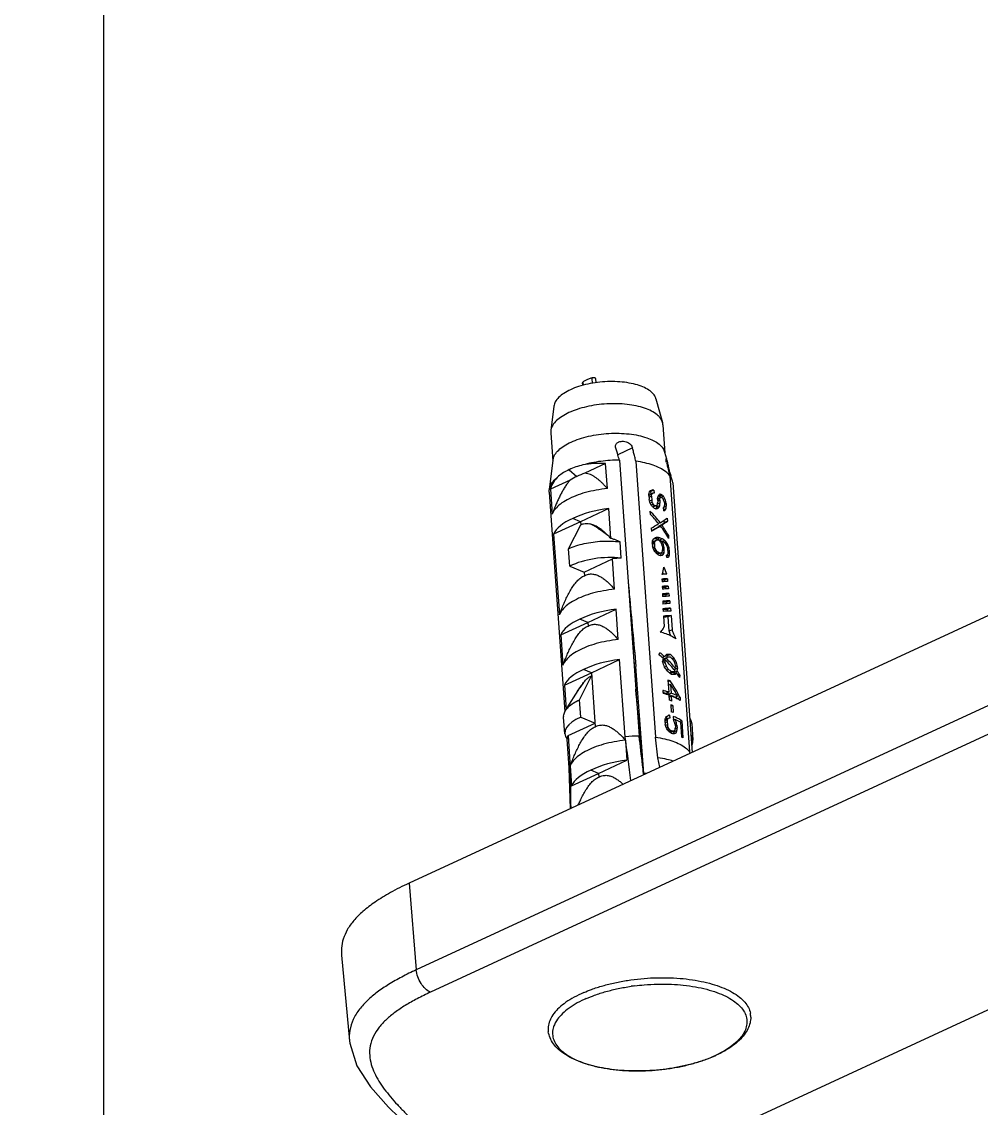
# Model space of a CAD drawing. Header units: millimetres. Extents: x -308 to 1490, y -1725 to -1095.
# Drawn here: x 112.5 to 162.5, y -1510.5 to -1453.7 of the extents above; entities that cross this region are included whole.
import ezdxf

# ---------------------------------------------------------------- set-up
doc = ezdxf.new("R2010")
doc.units = ezdxf.units.MM

# ---------------------------------------------------------------- blocks, each defined once
blk = doc.blocks.new('*u2')
for p, q in [((74.657, -9.267), (5.536, -41.216)), ((82.998, -23.863), (82.59, -19.383)), ((34.161, -42.357), (78.363, -21.926)), ((34.897, -43.524), (79.099, -23.093)), ((79.48, -27.61), (79.099, -23.093)), ((35.278, -48.041), (79.48, -27.61)), ((71.131, -33.644), (71.074, -31.496)), ((70.991, -32.7), (69.58, -33.335)), ((71.066, -33.741), (70.991, -32.7)), ((67.229, -33.273), (67.237, -33.339)), ((67.23, -33.339), (67.631, -38.923)), ((69.58, -33.335), (68.107, -34.033)), ((69.58, -33.335), (69.567, -33.154)), ((69.58, -33.335), (69.989, -33.51)), ((66.384, -33.664), (66.488, -34.164)), ((67.291, -33.803), (67.423, -35.294)), ((71.179, -35.327), (71.079, -33.922)), ((71.239, -35.13), (71.131, -33.63)), ((65.705, -48.504), (64.696, -34.444)), ((64.834, -34.477), (64.824, -34.385)), ((65.868, -48.883), (64.834, -34.477)), ((66.488, -34.164), (66.606, -35.233)), ((68.182, -35.074), (68.107, -34.033)), ((64.718, -35.949), (64.656, -35.087)), ((65.244, -36.095), (65.18, -35.201)), ((65.311, -36.012), (65.257, -35.25)), ((65.484, -35.699), (65.587, -35.651)), ((65.495, -35.856), (65.484, -35.699)), ((65.493, -35.576), (65.642, -35.507)), ((65.539, -35.469), (65.656, -35.415)), ((65.676, -35.55), (65.825, -35.481)), ((65.735, -35.546), (65.856, -35.489)), ((65.776, -35.56), (65.884, -35.51)), ((65.842, -35.607), (65.936, -35.564)), ((65.91, -35.68), (66, -35.639)), ((67.639, -49.639), (66.606, -35.233)), ((68.498, -49.696), (67.465, -35.29)), ((68.195, -35.255), (68.484, -39.288)), ((71.179, -35.327), (69.769, -35.963)), ((71.345, -35.416), (71.407, -36.277)), ((65.244, -36.095), (65.363, -36.04)), ((65.495, -35.856), (65.582, -35.816)), ((65.523, -35.996), (65.602, -35.96)), ((65.588, -35.898), (65.576, -35.74)), ((65.588, -36.152), (65.669, -36.115)), ((65.693, -36.323), (65.68, -36.139)), ((65.877, -36.389), (65.866, -36.231)), ((65.948, -36.206), (66.099, -36.136)), ((65.96, -35.772), (66.051, -35.73)), ((65.987, -36.14), (66.116, -36.08)), ((65.99, -35.883), (66.087, -35.839)), ((66.002, -36.041), (65.99, -35.883)), ((66.002, -36.041), (66.111, -35.991)), ((66.017, -36.174), (66.027, -36.32)), ((66.117, -36.072), (66.105, -35.914)), ((69.957, -38.59), (69.756, -35.781)), ((70.518, -36.282), (69.769, -35.963)), ((70.518, -36.282), (70.583, -37.188)), ((65.715, -36.894), (65.689, -36.526)), ((65.715, -36.894), (65.809, -36.851)), ((65.814, -36.932), (65.788, -36.564)), ((65.877, -36.389), (66.027, -36.32)), ((71.306, -36.633), (70.558, -37.808)), ((71.368, -37.955), (71.276, -36.68)), ((72.163, -48.022), (71.341, -36.556)), ((65.331, -37.305), (65.319, -37.147)), ((65.331, -37.305), (65.476, -37.238)), ((65.456, -37.381), (65.606, -37.312)), ((65.788, -37.383), (65.769, -37.12)), ((65.788, -37.383), (65.903, -37.33)), ((65.91, -37.427), (65.891, -37.164)), ((70.583, -37.188), (69.947, -38.443)), ((65.8, -37.54), (65.949, -37.471)), ((65.832, -37.987), (65.8, -37.54)), ((65.832, -37.987), (65.947, -37.934)), ((65.921, -37.585), (66.071, -37.515)), ((65.967, -38.216), (65.921, -37.585)), ((65.949, -37.471), (65.956, -37.569)), ((66.232, -37.676), (66.22, -37.518)), ((67.614, -37.452), (67.62, -37.452)), ((71.368, -37.955), (69.957, -38.59)), ((70.368, -38.082), (70.558, -37.808)), ((65.321, -38.447), (65.388, -38.416)), ((65.507, -38.589), (65.691, -38.503)), ((65.646, -38.646), (65.833, -38.56)), ((65.845, -38.171), (65.96, -38.118)), ((65.452, -38.841), (65.637, -38.755)), ((65.475, -38.684), (65.664, -38.597)), ((65.524, -39.138), (65.594, -39.106)), ((65.557, -38.796), (65.639, -38.758)), ((65.779, -38.646), (65.886, -38.597)), ((65.932, -38.768), (66.022, -38.726)), ((66.047, -38.933), (66.142, -38.889)), ((66.114, -39.14), (66.212, -39.095)), ((69.957, -38.59), (68.484, -39.288)), ((69.957, -38.59), (70.366, -38.764)), ((71.556, -40.582), (71.443, -38.996)), ((65.65, -39.375), (65.745, -39.331)), ((65.844, -39.552), (66.031, -39.466)), ((65.977, -39.404), (66.164, -39.318)), ((66.042, -39.343), (66.22, -39.26)), ((66.09, -39.243), (66.239, -39.174)), ((66.152, -39.445), (66.26, -39.395)), ((65.749, -40.838), (65.899, -40.769)), ((65.899, -40.769), (65.952, -41.51)), ((68.559, -40.329), (68.672, -41.915)), ((71.556, -40.582), (70.146, -41.218)), ((65.802, -41.58), (65.749, -40.838)), ((66.197, -41.556), (66.158, -41.013)), ((70.146, -41.218), (68.672, -41.915)), ((70.146, -41.218), (70.133, -41.036)), ((70.146, -41.218), (70.554, -41.392)), ((65.802, -41.58), (65.952, -41.51)), ((65.83, -41.965), (65.82, -41.821)), ((65.83, -41.965), (65.98, -41.896)), ((65.974, -41.815), (65.98, -41.896)), ((66.225, -41.942), (66.214, -41.797)), ((71.933, -45.837), (71.631, -41.624)), ((65.87, -42.351), (65.859, -42.206)), ((65.87, -42.351), (66.019, -42.282)), ((66.013, -42.2), (66.019, -42.282)), ((66.238, -42.329), (66.227, -42.184)), ((65.909, -42.736), (65.899, -42.592)), ((65.909, -42.736), (66.059, -42.667)), ((65.949, -43.122), (65.938, -42.977)), ((65.949, -43.122), (66.098, -43.053)), ((66.053, -42.585), (66.059, -42.667)), ((66.092, -42.971), (66.098, -43.053)), ((66.251, -42.716), (66.241, -42.571)), ((66.264, -43.103), (66.254, -42.958)), ((68.747, -42.957), (68.861, -44.543)), ((65.988, -43.507), (65.978, -43.362)), ((65.988, -43.507), (66.138, -43.438)), ((66.132, -43.355), (66.138, -43.438)), ((66.278, -43.49), (66.267, -43.345)), ((70.334, -43.845), (70.321, -43.664)), ((70.334, -43.845), (68.861, -44.543)), ((71.083, -44.165), (70.334, -43.845)), ((71.083, -44.165), (71.148, -45.071)), ((65.879, -44.756), (66.028, -44.687)), ((65.916, -44.653), (66.004, -44.612)), ((66.022, -44.613), (66.032, -44.744)), ((66.206, -44.777), (66.355, -44.708)), ((66.324, -44.85), (66.473, -44.781)), ((66.382, -44.846), (66.51, -44.787)), ((68.404, -44.581), (68.465, -45.433)), ((65.874, -44.877), (65.958, -44.839)), ((65.874, -44.877), (65.881, -44.983)), ((65.881, -44.983), (65.952, -44.95)), ((65.906, -45.124), (65.969, -45.094)), ((65.949, -44.899), (65.96, -45.057)), ((65.961, -45.284), (66.025, -45.255)), ((66.031, -45.4), (66.114, -45.362)), ((66.152, -45.006), (66.254, -44.959)), ((66.152, -45.006), (66.161, -45.138)), ((66.16, -44.883), (66.31, -44.814)), ((66.161, -45.138), (66.248, -45.098)), ((66.189, -45.278), (66.266, -45.242)), ((66.255, -45.205), (66.242, -45.021)), ((66.444, -44.868), (66.551, -44.818)), ((66.509, -44.915), (66.604, -44.871)), ((66.578, -44.988), (66.667, -44.947)), ((66.628, -45.08), (66.718, -45.038)), ((66.652, -45.421), (66.781, -45.362)), ((66.656, -45.165), (66.749, -45.122)), ((66.669, -45.349), (66.656, -45.165)), ((66.669, -45.349), (66.778, -45.299)), ((66.782, -45.353), (66.773, -45.222)), ((71.148, -45.071), (70.512, -46.325)), ((65.938, -45.771), (65.926, -45.614)), ((65.938, -45.771), (66.003, -45.741)), ((66.119, -45.498), (66.229, -45.447)), ((66.246, -45.583), (66.395, -45.515)), ((66.274, -45.468), (66.353, -45.432)), ((66.38, -45.639), (66.53, -45.57)), ((66.521, -45.664), (66.671, -45.594)), ((66.553, -45.52), (66.703, -45.45)), ((66.614, -45.487), (66.765, -45.418)), ((68.937, -45.612), (69.049, -47.17)), ((70.522, -46.472), (71.933, -45.837)), ((65.991, -46.508), (66.143, -46.437)), ((66.143, -46.437), (66.152, -46.562)), ((66.281, -46.311), (66.43, -46.243)), ((66.35, -46.265), (66.499, -46.196)), ((66.361, -46.423), (66.452, -46.381)), ((66.839, -46.142), (66.828, -45.984)), ((69.049, -47.17), (70.522, -46.472)), ((70.522, -46.472), (70.512, -46.325)), ((70.522, -46.472), (70.931, -46.647)), ((66.002, -46.665), (65.991, -46.508)), ((66.091, -47.098), (66.18, -47.058)), ((66.209, -47.216), (66.198, -47.058)), ((66.903, -47.036), (66.892, -46.878)), ((72.101, -48.179), (72.008, -46.878)), ((66.047, -47.296), (66.16, -47.244)), ((66.057, -47.428), (66.047, -47.296)), ((66.053, -47.175), (66.201, -47.106)), ((66.057, -47.428), (66.142, -47.388)), ((66.079, -47.543), (66.155, -47.508)), ((66.117, -47.667), (66.192, -47.633)), ((66.149, -47.485), (66.138, -47.328)), ((66.178, -47.224), (66.207, -47.21)), ((66.379, -47.679), (66.503, -47.621)), ((66.38, -47.45), (66.513, -47.389)), ((66.391, -47.608), (66.38, -47.45)), ((66.389, -47.327), (66.538, -47.258)), ((66.391, -47.608), (66.499, -47.558)), ((66.42, -47.238), (66.569, -47.169)), ((66.506, -47.656), (66.495, -47.498)), ((66.598, -47.306), (66.743, -47.239)), ((66.661, -47.327), (66.776, -47.274)), ((66.73, -47.4), (66.834, -47.352)), ((66.779, -47.492), (66.886, -47.443)), ((66.809, -47.604), (66.925, -47.55)), ((66.824, -47.814), (66.809, -47.604)), ((66.188, -47.81), (66.339, -47.741)), ((66.256, -47.873), (66.406, -47.804)), ((66.325, -47.908), (66.46, -47.846)), ((66.348, -47.741), (66.497, -47.672)), ((66.699, -48.135), (66.687, -47.977)), ((66.699, -48.135), (66.849, -48.066)), ((66.749, -47.972), (66.9, -47.902)), ((66.782, -48.136), (66.887, -48.088)), ((66.809, -47.913), (66.96, -47.843)), ((66.824, -47.814), (66.954, -47.754)), ((66.839, -47.93), (66.849, -48.066)), ((66.961, -47.851), (66.946, -47.641)), ((71.062, -48.657), (72.101, -48.179)), ((71.968, -49.696), (72.16, -48.146)), ((72.163, -48.022), (72.16, -48.146)), ((69.124, -48.211), (69.217, -49.512)), ((65.837, -48.961), (65.818, -48.898)), ((65.902, -49.185), (65.939, -49.168)), ((69.217, -49.512), (70.303, -49.008)), ((71.112, -49.198), (70.716, -48.85)), ((65.993, -49.587), (65.99, -49.569)), ((66.135, -50.115), (66.04, -49.764)), ((72.081, -51.124), (71.975, -49.64)), ((66.227, -51.544), (66.12, -50.06)), ((67.812, -50.331), (68.579, -49.977)), ((71.917, -52.515), (72.078, -51.238)), ((72.078, -51.238), (72.081, -51.124)), ((66.588, -52.897), (66.246, -51.656)), ((69.705, -53.74), (69.719, -53.937)), ((69.944, -53.981), (69.924, -53.703)), ((70.398, -53.771), (70.386, -53.602)), ((70.414, -53.594), (70.424, -53.73))]:
    blk.add_line(p, q)
blk.add_lwpolyline([(82.59, -19.387), (82.576, -19.259), (82.201, -18.077), (81.493, -16.982), (80.558, -15.931), (79.471, -14.877), (78.318, -13.782), (77.3, -12.665), (76.749, -11.704), (76.691, -11.412)])
for centre, radius, start, end in [((66.152, -24.501), 6.466, 114.3615, 114.8064), ((66.069, -24.204), 6.149, 114.806, 115.2632), ((71.172, -20.017), 1.047, 354.2447, 8.5199), ((62.682, -20.627), 1.042, 179.6288, 191.0734), ((63.144, -20.237), 1.337, 212.1225, 213.1804), ((67.671, -15.776), 6.354, 293.7166, 294.8031), ((67.707, -15.805), 6.653, 293.4596, 294.801), ((66.276, -11.067), 11.28, 277.1788, 278.0222), ((66.283, -11.12), 11.227, 278.0227, 278.2329), ((-729.722, -46.725), 800.902, 0.915954, 1.08831), ((67.388, -27.105), 6.238, 267.3325, 268.6127), ((736.257, 53.696), 673.958, 187.387913, 187.584221), ((67.315, -31.691), 2.758, 270.6733, 271.055), ((67.253, -30.744), 4.274, 271.9476, 272.4051), ((67.257, -30.799), 4.276, 271.9602, 272.4387), ((67.363, -32.31), 2.816, 270.9143, 271.6763), ((66.238, -33.6), 1.92, 236.5415, 239.25), ((66.887, -32.138), 3.476, 250.1172, 251.5611), ((66.897, -32.269), 3.476, 250.4777, 251.1997), ((67.397, -32.779), 2.834, 271.0866, 271.8297), ((67.48, -28.003), 7.287, 269.8755, 275.6249), ((66.401, -34.181), 2.131, 239.2407, 241.4021), ((66.494, -34.011), 2.324, 241.3982, 243.1342), ((66.627, -33.745), 2.623, 243.1693, 246.653), ((66.66, -34.083), 2.319, 242.8525, 244.4788), ((66.714, -33.971), 2.443, 244.469, 244.9151), ((66.729, -33.939), 2.479, 244.9143, 245.0416), ((67.335, -31.897), 4.286, 272.2232, 272.5853), ((67.339, -31.952), 4.287, 272.2361, 272.5852), ((66.879, -33.545), 3.21, 248.2247, 250.1229), ((67.48, -33.932), 2.845, 271.4888, 271.8255), ((66.596, -35.16), 2.363, 241.765, 243.3467), ((66.681, -34.991), 2.552, 243.3462, 245.1355), ((66.668, -35.447), 2.146, 240.3302, 243.5458), ((66.827, -34.671), 2.904, 245.1877, 249.0451), ((66.784, -35.217), 2.403, 243.519, 245.3049), ((66.906, -33.913), 3.21, 248.2247, 250.1229), ((66.972, -33.986), 3.357, 249.0028, 251.2168), ((66.894, -34.977), 2.668, 245.3189, 248.1239), ((67.145, -33.79), 3.841, 251.2499, 253.9188), ((66.993, -34.734), 2.93, 248.093, 249.1222), ((67.184, -34.196), 3.501, 251.4777, 253.2101), ((67.247, -33.432), 4.213, 253.9276, 255.8918), ((67.241, -34.006), 3.699, 253.1996, 253.7903), ((67.261, -33.939), 3.769, 253.7892, 254.0199), ((67.685, -35.919), 3.451, 326.6754, 327.6042), ((67.048, -35.038), 3.357, 249.0028, 251.2168), ((67.649, -36.326), 2.779, 269.9647, 271.8301), ((67.588, -35.45), 4.224, 271.5233, 272.585), ((67.592, -35.505), 4.225, 271.5396, 272.585), ((67.697, -36.989), 2.792, 270.2694, 271.8291), ((67.671, -36.572), 4.265, 271.8564, 272.5732), ((67.675, -36.628), 4.266, 271.8724, 272.5732), ((67.815, -38.607), 2.826, 271.0024, 271.8275), ((67.752, -37.702), 4.3, 272.2027, 272.5845), ((67.756, -37.757), 4.301, 272.2187, 272.5844), ((67.863, -39.276), 2.832, 271.294, 271.8239), ((67.545, -41.474), 3.446, 249.7511, 251.5658), ((67.554, -41.605), 3.446, 250.1135, 251.2023), ((67.384, -42.852), 2.841, 246.195, 247.0175), ((67.448, -42.856), 2.98, 246.2237, 249.0131), ((67.475, -43.072), 2.671, 246.1493, 247.1715), ((67.601, -42.263), 3.446, 250.1135, 251.2023), ((67.526, -42.952), 2.801, 247.1713, 248.1615), ((67.575, -42.828), 2.934, 248.1613, 249.1214), ((74.77, -39.543), 8.417, 226.1369, 227.6001), ((67.758, -43.779), 3.567, 250.4884, 252.265), ((67.769, -43.937), 3.567, 250.8431, 251.909), ((67.383, -45.734), 2.418, 242.2121, 244.0495), ((67.372, -45.576), 2.418, 242.6719, 243.5905), ((67.463, -45.826), 2.242, 241.8782, 243.6215), ((157.992, -22.132), 95.981, 195.94796, 196.19228), ((146.525, -25.463), 84.04, 196.23661, 196.39555), ((162.201, -22.917), 97.454, 195.94905, 196.1128), ((152.407, -25.751), 87.259, 196.10993, 196.39262), ((66.791, -51.506), 0.566, 183.8768, 195.4448)]:
    blk.add_arc(centre, radius, start, end)
for centre, major_axis, ratio, start_param, end_param in [((67.809, -32.579), (3.235, 0.161), 0.42539, -0.852788, -0.203762), ((67.809, -32.579), (3.225, 0.304), 0.455968, -1.521354, -0.872329), ((67.187, -34.861), (2.529, 0.239), 0.455968, 9.167187, 9.668865), ((68.808, -35.553), (2.537, 0.127), 0.42539, -0.852788, 0.281831), ((67.997, -35.207), (3.235, 0.161), 0.42539, -0.203762, -0.061959), ((67.912, -34.018), (1.303, 14.32), 0.158951, -4.588939, -4.580289), ((67.935, -34.341), (2.687, 4.198), 0.316846, -4.245973, -4.220036), ((67.937, -34.358), (3.121, 1.727), 0.078619, 2.367859, 2.402437), ((67.959, -34.667), (1.595, 11.287), 0.195227, -4.598286, -4.589642), ((67.953, -34.581), (2.798, 3.697), 0.30814, -4.217181, -4.19989), ((67.934, -34.328), (3.17, 1.041), 0.145898, -2.44084, -2.397564), ((67.947, -34.508), (3.135, 1.553), 0.030659, 2.365763, 2.391717), ((67.912, -34.018), (1.221, 13.425), 0.158951, 1.696376, 1.701154), ((67.935, -34.341), (2.519, 3.936), 0.316846, 2.040306, 2.065278), ((67.943, -34.453), (3.178, 0.918), 0.194106, -2.419562, -2.393572), ((67.93, -34.273), (3.231, -0.903), 0.632836, -2.111968, -2.085876), ((67.919, -34.111), (3.194, -1.219), 0.652275, -2.031054, -1.987473), ((67.943, -34.453), (2.979, 0.86), 0.194106, -2.415922, -2.407467), ((67.921, -34.147), (2.896, -2.536), 0.649297, -1.72807, -1.701892), ((67.907, -33.951), (-2.8, 2.901), 0.630305, 1.505147, 1.540215), ((67.894, -33.768), (-2.501, 5.496), 0.435264, -4.559656, -4.542148), ((67.871, -33.438), (-2.506, 6.016), 0.403012, -4.511747, -4.485296), ((68.012, -35.409), (-3.178, 16.17), 0.155071, 1.567972, 1.576621), ((67.989, -35.086), (-2.506, 6.016), 0.403012, 7.837471, 7.863407), ((67.965, -34.76), (-2.952, 13.132), 0.191065, -4.668661, -4.660017), ((67.972, -34.852), (-2.51, 4.967), 0.472031, 1.56563, 1.591569), ((67.997, -35.204), (3.158, 1.228), 0.076175, -2.341062, -2.306179), ((68.03, -35.659), (2.798, 3.697), 0.30814, -4.356259, -4.338751), ((67.803, -32.499), (-2.952, 13.132), 0.191065, -4.503648, -4.494874), ((68.121, -36.928), (1.595, 11.287), 0.195227, 1.519756, 1.52853), ((68.054, -35.989), (2.687, 4.198), 0.316846, -4.46364, -4.43719), ((67.718, -31.307), (-3.178, 16.17), 0.155071, -4.46296, -4.45411), ((68.03, -35.659), (2.623, 3.466), 0.30814, -4.355088, -4.348846), ((68.206, -38.119), (1.303, 14.32), 0.158951, 1.441793, 1.450643), ((68.009, -35.362), (3.158, 1.228), 0.076175, -2.341062, -2.306179), ((68.017, -35.475), (3.121, 1.727), 0.078619, 2.21122, 2.246288), ((68.119, -36.903), (-2.674, 3.452), 0.591985, 7.530022, 7.764533), ((68.106, -36.718), (-2.67, 3.474), 0.590295, 1.319551, 1.484074), ((68.119, -36.903), (-2.507, 3.236), 0.591985, 7.519887, 7.54884), ((68.119, -36.903), (-2.507, 3.236), 0.591985, 7.724709, 7.749856), ((68.186, -37.834), (3.235, 0.161), 0.42539, -0.852788, -0.203762), ((68.078, -36.324), (2.654, 4.347), 0.317639, -4.044232, -4.020815), ((68.198, -38.003), (3.067, -1.873), 0.665325, 4.045305, 4.132691), ((68.187, -37.847), (3.067, -1.873), 0.665325, 4.068723, 4.155164), ((68.142, -37.225), (3.071, 2.19), 0.177346, 2.415957, 2.463489), ((68.155, -37.4), (3.18, 0.889), 0.205558, 3.717577, 3.808488), ((68.198, -38.003), (2.828, -1.727), 0.665325, 4.094207, 4.118919), ((68.155, -37.4), (3.237, -0.833), 0.627073, 4.057457, 4.148368), ((68.079, -36.351), (2.013, 7.828), 0.257369, -4.344349, -4.323307), ((68.305, -39.499), (-2.702, 9.666), 0.258743, 1.430683, 1.461371), ((68.11, -36.781), (2.013, 7.828), 0.257369, -4.386454, -4.373337), ((68.274, -39.069), (-2.702, 9.666), 0.258743, 1.480714, 1.502697), ((68.198, -38.003), (3.067, -1.873), 0.665325, -2.10839, -1.894049), ((68.156, -37.417), (3.071, 2.19), 0.177346, 2.390558, 2.420576), ((68.187, -37.847), (3.067, -1.873), 0.665325, 4.198076, 4.412417), ((68.229, -38.433), (-2.631, 3.689), 0.573371, 1.353046, 1.397479), ((68.165, -37.543), (3.18, 0.889), 0.205558, -2.540208, -2.474697), ((68.079, -36.351), (1.856, 7.217), 0.257369, -4.330577, -4.324122), ((68.165, -37.543), (3.237, -0.833), 0.627073, -2.225728, -2.160217), ((68.156, -37.417), (-2.631, 3.689), 0.573371, 1.528502, 1.572935), ((68.142, -37.225), (-2.631, 3.689), 0.573371, 1.553901, 1.61426), ((68.11, -36.781), (-2.702, 9.666), 0.258743, -4.5606, -4.538617), ((68.079, -36.351), (-2.702, 9.666), 0.258743, -4.519275, -4.488587), ((68.186, -37.834), (3.225, 0.304), 0.455968, -1.521354, -0.872329), ((68.243, -38.625), (-2.631, 3.689), 0.573371, 7.594906, 7.655265), ((68.23, -38.449), (3.237, -0.833), 0.627073, 3.966547, 4.057458), ((68.22, -38.306), (3.237, -0.833), 0.627073, -2.291239, -2.225728), ((68.22, -38.306), (3.18, 0.889), 0.205557, -2.474697, -2.409186), ((68.23, -38.449), (3.18, 0.889), 0.205557, -2.474697, -2.383786), ((68.23, -38.449), (2.984, -0.768), 0.627073, -2.255718, -2.225728), ((68.229, -38.433), (3.071, 2.19), 0.177346, 2.229516, 2.259535), ((68.23, -38.449), (2.932, 0.819), 0.205557, 3.808488, 3.859448), ((68.243, -38.625), (3.071, 2.19), 0.177346, 2.186604, 2.234136), ((68.274, -39.069), (2.013, 7.828), 0.257369, -4.637191, -4.624075), ((68.198, -38.003), (3.067, -1.873), 0.665325, -1.851137, -1.764696), ((68.229, -38.433), (2.831, 2.019), 0.177346, 2.226774, 2.253974), ((68.198, -38.003), (2.828, -1.727), 0.665325, 4.373936, 4.394292), ((68.305, -39.499), (2.013, 7.828), 0.257369, -4.687222, -4.66618), ((68.187, -37.847), (3.067, -1.873), 0.665325, 4.454521, 4.541907), ((68.307, -39.525), (2.654, 4.347), 0.317639, -4.517417, -4.493999), ((68.374, -40.462), (3.235, 0.161), 0.42539, -0.852788, -0.203762), ((68.374, -40.462), (3.225, 0.304), 0.455968, -1.521354, -0.872329), ((68.375, -40.47), (3.176, 0.943), 0.184199, -2.567328, -2.379552), ((68.392, -40.711), (3.176, 0.943), 0.184199, -2.567328, -2.379552), ((68.403, -40.856), (3.176, 0.943), 0.184199, -2.567328, -2.379552), ((68.375, -40.47), (2.978, 0.884), 0.184199, -2.573607, -2.446363), ((68.403, -40.856), (2.978, 0.884), 0.184199, -2.573607, -2.446363), ((68.42, -41.097), (3.176, 0.943), 0.184199, -2.561052, -2.385828), ((68.43, -41.241), (3.176, 0.943), 0.184199, -2.561052, -2.385828), ((68.43, -41.241), (2.978, 0.884), 0.184199, -2.566909, -2.453655), ((68.448, -41.482), (3.176, 0.943), 0.184199, -2.55478, -2.3921), ((68.458, -41.627), (3.176, 0.943), 0.184199, -2.55478, -2.3921), ((68.475, -41.868), (3.176, 0.943), 0.184199, -2.548511, -2.39837), ((68.458, -41.627), (2.978, 0.884), 0.184199, -2.560216, -2.460904), ((68.486, -42.013), (2.978, 0.884), 0.184199, -2.553526, -2.46811), ((68.486, -42.013), (3.176, 0.943), 0.184199, -2.548511, -2.39837), ((68.503, -42.254), (3.176, 0.943), 0.184199, -2.542244, -2.404636), ((68.513, -42.398), (3.176, 0.943), 0.184199, -2.542244, -2.404636), ((68.513, -42.398), (2.978, 0.884), 0.184199, -2.546839, -2.475272), ((68.531, -42.639), (3.176, 0.943), 0.184199, -2.532576, -2.421444), ((68.556, -42.999), (-2.506, 5.967), 0.405894, 1.52605, 1.585186), ((68.556, -42.999), (2.124, 7.098), 0.273487, -4.527246, -4.47525), ((68.556, -42.999), (-2.349, 5.594), 0.405894, 7.815913, 7.831998), ((69.373, -43.435), (2.529, 0.239), 0.455968, -2.006947, -0.872329), ((68.421, -41.117), (1.303, 14.32), 0.158952, -4.441034, -4.432242), ((68.551, -42.93), (2.687, 4.198), 0.316847, -4.098433, -4.072137), ((68.582, -43.357), (3.121, 1.727), 0.078619, 2.515082, 2.549981), ((68.574, -43.245), (2.798, 3.697), 0.30814, -4.069958, -4.052529), ((68.593, -43.507), (3.178, 0.918), 0.194103, -2.59274, -2.566663), ((68.595, -43.545), (3.135, 1.553), 0.030656, 2.512864, 2.538941), ((68.603, -43.649), (2.687, 4.198), 0.316846, -4.245975, -4.220039), ((68.604, -43.661), (3.055, 2.306), 0.196194, 2.286489, 2.312421), ((68.601, -43.625), (3.17, 1.041), 0.145899, -2.449487, -2.406228), ((68.603, -43.649), (2.519, 3.936), 0.316846, -4.245576, -4.21791), ((68.586, -43.418), (3.194, -1.219), 0.652274, -2.031056, -1.987476), ((68.61, -43.752), (2.979, 0.86), 0.194103, -2.425155, -2.412027), ((68.563, -43.089), (3.225, 0.304), 0.455968, -1.663157, -1.521354), ((68.838, -46.926), (-3.178, 16.17), 0.155071, 1.419925, 1.428718), ((68.708, -45.112), (-2.506, 6.016), 0.40301, 1.406382, 1.432678), ((68.53, -42.626), (1.954, 8.255), 0.248328, -4.383881, -4.375151), ((68.73, -45.417), (-2.731, 10.094), 0.248005, 1.468224, 1.476953), ((68.677, -44.686), (-2.8, 2.901), 0.630305, 1.201455, 1.236353), ((68.685, -44.798), (-2.501, 5.496), 0.435264, 1.437306, 1.454735), ((68.664, -44.498), (2.896, -2.536), 0.649298, -1.970689, -1.944613), ((68.657, -44.404), (3.231, -0.903), 0.632837, -2.302413, -2.276399), ((68.58, -43.325), (1.303, 14.32), 0.158952, -4.588938, -4.580289), ((68.678, -44.691), (-3.178, 16.17), 0.155071, 1.567972, 1.576622), ((68.653, -44.351), (-2.501, 5.496), 0.435264, 7.824629, 7.859209), ((68.624, -43.94), (1.954, 8.255), 0.248328, -4.531242, -4.522598), ((68.62, -43.889), (2.798, 3.697), 0.30814, -4.217181, -4.19989), ((68.634, -44.076), (-2.731, 10.094), 0.248005, -4.667515, -4.658871), ((68.637, -44.127), (-2.501, 5.496), 0.435264, -4.698518, -4.681227), ((68.617, -43.845), (3.055, 2.306), 0.196195, 2.260543, 2.277842), ((68.58, -43.325), (1.221, 13.425), 0.158952, 1.696376, 1.700452), ((68.61, -43.752), (3.178, 0.918), 0.194103, -2.428217, -2.40224), ((68.598, -43.58), (3.231, -0.903), 0.632837, -2.111964, -2.085872), ((68.589, -43.455), (2.896, -2.536), 0.649298, -1.728073, -1.701896), ((68.575, -43.259), (-2.8, 2.901), 0.630305, 1.505147, 1.540215), ((68.562, -43.076), (-2.501, 5.496), 0.435264, -4.559656, -4.542148), ((68.507, -42.314), (-2.731, 10.094), 0.248005, -4.502501, -4.493728), ((68.75, -45.702), (1.954, 8.255), 0.248328, -4.696384, -4.687611), ((68.538, -42.746), (-2.506, 6.016), 0.40301, -4.511746, -4.485296), ((68.385, -40.615), (-3.178, 16.17), 0.155071, 1.820226, 1.829075), ((68.872, -47.401), (1.303, 14.32), 0.158952, 1.441794, 1.450643), ((68.709, -45.126), (-2.812, 2.855), 0.633031, 7.44181, 7.641729), ((68.72, -45.283), (-2.814, 2.845), 0.633597, 1.156965, 1.322308), ((68.668, -44.56), (3.194, -1.219), 0.652274, -2.256271, -2.212846), ((68.664, -44.501), (3.252, -0.167), 0.537174, -2.441746, -2.38117), ((68.655, -44.37), (3.254, -0.245), 0.551679, -2.418016, -2.366106), ((68.664, -44.501), (3.048, -0.157), 0.537174, 3.857956, 3.90104), ((68.64, -44.171), (-2.604, 3.856), 0.559837, 7.791866, 7.809165), ((68.647, -44.264), (3.231, -0.903), 0.632837, -2.163966, -2.13799), ((68.665, -44.514), (3.205, 0.551), 0.335812, -2.420126, -2.359435), ((68.659, -44.436), (3.178, 0.918), 0.194103, -2.376215, -2.350123), ((68.671, -44.598), (3.17, 1.041), 0.1459, -2.36285, -2.31927), ((68.665, -44.514), (3.005, 0.516), 0.335812, -2.417064, -2.3523), ((68.668, -44.561), (3.135, 1.553), 0.030656, 2.270147, 2.296324), ((68.696, -44.94), (2.798, 3.697), 0.30814, -4.356259, -4.338751), ((68.682, -44.757), (3.121, 1.727), 0.078619, 2.21122, 2.246288), ((68.671, -44.598), (2.972, 0.976), 0.1459, -2.355715, -2.337775), ((68.668, -44.561), (2.939, 1.456), 0.030656, 8.55332, 8.571197), ((68.719, -45.27), (2.687, 4.198), 0.316847, -4.463645, -4.437194), ((68.696, -44.94), (2.623, 3.466), 0.30814, -4.355088, -4.348846), ((68.751, -45.717), (3.235, 0.161), 0.42539, -0.852788, -0.203762), ((68.713, -45.179), (3.123, 1.699), 0.071315, 2.423729, 2.589072), ((68.724, -45.335), (3.123, 1.704), 0.072592, 2.388462, 2.588382), ((68.713, -45.179), (2.928, 1.592), 0.071315, 8.708466, 8.884999), ((68.712, -45.176), (3.128, 1.639), 0.055138, 2.188297, 2.397527), ((68.72, -45.285), (-2.847, 2.722), 0.640392, 7.618517, 7.827747), ((68.72, -45.283), (-2.638, 2.668), 0.633597, 1.317118, 1.320756), ((68.725, -45.353), (3.123, 1.699), 0.071315, 2.179922, 2.345907), ((68.708, -45.108), (-2.814, 2.845), 0.633597, 7.683315, 7.849299), ((68.712, -45.176), (2.933, 1.536), 0.055138, 8.522501, 8.679959), ((68.757, -45.802), (3.121, 1.727), 0.078619, 2.515082, 2.549981), ((68.768, -45.952), (3.178, 0.918), 0.194102, -2.59274, -2.566663), ((68.751, -45.717), (3.225, 0.304), 0.455968, -1.521354, -0.872329), ((68.595, -43.536), (1.303, 14.32), 0.158952, -4.441034, -4.432242), ((68.738, -45.531), (2.9, 3.208), 0.287346, -3.965532, -3.939236), ((68.972, -48.8), (-2.952, 13.132), 0.191064, 1.423248, 1.432041), ((68.894, -47.712), (-2.543, 7.044), 0.349791, 1.421318, 1.438861), ((68.709, -45.123), (1.954, 8.255), 0.248328, -4.3926, -4.38388), ((68.764, -45.896), (3.055, 2.306), 0.196195, 2.416366, 2.433775), ((68.898, -47.757), (-2.731, 10.094), 0.248005, 1.476953, 1.485673), ((68.856, -47.177), (-2.501, 5.496), 0.435264, 1.446026, 1.463435), ((68.776, -46.063), (3.158, 1.228), 0.076178, -2.566273, -2.548896), ((68.595, -43.536), (1.221, 13.425), 0.158952, -4.425767, -4.420467), ((68.799, -46.386), (1.954, 8.255), 0.248328, -4.50531, -4.496665), ((68.782, -46.139), (1.303, 14.32), 0.158952, -4.614874, -4.60623), ((68.785, -46.193), (2.468, 5.214), 0.311731, -4.366397, -4.349109), ((68.783, -46.159), (3.055, 2.306), 0.196195, 2.260543, 2.295133), ((68.778, -46.089), (3.158, 1.228), 0.076178, -2.41045, -2.375805), ((68.83, -46.814), (1.595, 11.287), 0.195226, -4.632877, -4.624226), ((68.805, -46.465), (2.798, 3.697), 0.30814, -4.251794, -4.23448), ((68.782, -46.139), (1.221, 13.425), 0.158952, 1.66871, 1.675935), ((68.785, -46.193), (2.314, 4.888), 0.311731, 1.916035, 1.934475), ((68.793, -46.305), (3.135, 1.553), 0.030655, 2.331099, 2.357106), ((68.783, -46.159), (2.864, 2.161), 0.196195, 8.567263, 8.577565), ((68.764, -45.891), (2.896, -2.536), 0.649298, -1.73678, -1.710634), ((68.756, -45.779), (3.101, -1.723), 0.665124, 4.384317, 4.419242), ((68.738, -45.534), (-2.501, 5.496), 0.435264, -4.568393, -4.550909), ((68.738, -45.538), (-2.604, 3.856), 0.559837, -4.644187, -4.609065), ((68.652, -44.331), (-2.952, 13.132), 0.191064, -4.512408, -4.503648), ((68.696, -44.952), (-2.543, 7.044), 0.349791, -4.488009, -4.47036), ((68.559, -43.034), (-3.178, 16.17), 0.155071, -4.46296, -4.45411), ((68.859, -47.221), (-2.604, 3.856), 0.559837, 1.317805, 1.352747), ((68.838, -46.931), (3.252, -0.548), 0.597323, -2.415888, -2.381102), ((68.828, -46.788), (3.231, -0.903), 0.632837, -2.319788, -2.293734), ((68.817, -46.636), (3.178, 0.918), 0.194102, -2.540649, -2.51468), ((68.83, -46.817), (3.189, 0.762), 0.25568, -2.5327, -2.498096), ((68.838, -46.931), (3.049, -0.514), 0.597323, 3.858757, 3.895894), ((68.807, -46.492), (2.798, 3.697), 0.30814, -4.165313, -4.148017), ((68.826, -46.764), (3.055, 2.306), 0.196194, 2.295134, 2.32971), ((68.829, -46.798), (2.468, 5.214), 0.311731, -4.383688, -4.366397), ((68.841, -46.972), (1.595, 11.287), 0.195226, -4.624226, -4.615578), ((68.807, -46.492), (2.623, 3.466), 0.30814, -4.150239, -4.145311), ((68.835, -46.89), (3.178, 0.918), 0.194102, -2.367526, -2.341407), ((68.845, -47.021), (3.189, 0.762), 0.25568, -2.368238, -2.333394), ((68.855, -47.158), (3.055, 2.306), 0.196194, 2.147524, 2.173734), ((68.856, -47.171), (3.145, 1.42), 0.010467, -2.295274, -2.251469), ((68.958, -48.602), (1.595, 11.287), 0.195226, 1.528529, 1.537289), ((68.845, -47.021), (2.99, 0.714), 0.25568, -2.361102, -2.33829), ((68.898, -47.768), (2.687, 4.198), 0.316846, -4.463644, -4.437193), ((68.855, -47.158), (2.864, 2.161), 0.196194, 8.420016, 8.448015), ((69.051, -49.899), (1.303, 14.32), 0.158952, 1.441794, 1.450643), ((68.859, -47.215), (3.227, -1.016), 0.616142, -0.353133, 0.026021), ((68.516, -46.947), (3.092, -1.006), 0.613036, -0.602027, -0.434282), ((68.568, -46.924), (3.082, -0.912), 0.657751, -0.792801, -0.625056), ((68.716, -47.072), (3.436, -0.98), 0.658765, -0.883292, -0.630207), ((68.691, -47.084), (3.442, -1.091), 0.615551, -0.616186, -0.363101), ((68.859, -47.215), (3.224, -0.911), 0.658989, -1.277062, -0.897908)]:
    blk.add_ellipse(centre, major_axis=major_axis, ratio=ratio, start_param=start_param, end_param=end_param)
for points, start_tangent, end_tangent in [([(78.363, -21.926), (79.06, -21.583), (79.675, -21.231), (80.212, -20.868), (80.656, -20.5), (81.031, -20.098), (81.33, -19.633), (81.503, -19.124), (81.533, -18.622), (81.449, -18.155), (81.283, -17.714), (81.053, -17.288), (80.77, -16.871), (80.445, -16.461), (80.088, -16.058), (79.709, -15.663), (79.307, -15.267), (78.869, -14.85), (78.379, -14.389), (77.835, -13.875), (77.269, -13.316), (76.734, -12.735), (76.276, -12.153), (75.931, -11.59), (75.717, -11.061), (75.629, -10.573), (75.654, -10.123), (75.777, -9.711), (75.979, -9.337), (76.251, -8.988), (76.607, -8.643)], (0.907724, 0.419567), (0.758485, 0.65169)), ([(63.485, -18.611), (63.989, -18.406), (64.586, -18.214), (65.221, -18.057), (65.882, -17.938), (66.56, -17.858), (67.244, -17.818), (67.923, -17.818), (68.586, -17.86), (69.223, -17.942), (69.824, -18.064), (70.378, -18.226), (70.878, -18.427), (71.312, -18.665), (71.669, -18.936), (71.939, -19.233), (72.117, -19.544), (72.207, -19.862)], (0.910957, 0.412502), (0.149529, -0.988757)), ([(71.987, -19.815), (71.948, -19.511), (71.814, -19.218), (71.589, -18.941), (71.277, -18.685), (70.884, -18.455), (70.417, -18.256), (69.884, -18.09), (69.297, -17.962), (68.664, -17.873), (67.999, -17.826), (67.314, -17.82), (66.622, -17.857), (65.934, -17.935), (65.265, -18.053), (64.627, -18.209), (64.031, -18.4), (63.489, -18.622)], (0.024254, 0.999706), (-0.907726, -0.419563)), ([(61.641, -20.62), (61.678, -20.32), (61.788, -20.014), (61.978, -19.707), (62.245, -19.408), (62.584, -19.126), (62.984, -18.866), (63.439, -18.632)], (0.006893, 0.999976), (0.907726, 0.419563)), ([(61.878, -20.655), (61.838, -20.352), (61.893, -20.043), (62.041, -19.735), (62.28, -19.433), (62.606, -19.144), (63.011, -18.872), (63.445, -18.643)], (-0.278129, 0.960544), (0.904349, 0.426793)), ([(71.933, -20.123), (71.987, -19.815)], (0.312126, 0.950041), (0.024254, 0.999706)), ([(79.099, -23.093), (79.862, -22.716), (80.543, -22.326), (81.141, -21.918), (81.64, -21.499), (82.062, -21.036), (82.393, -20.499), (82.572, -19.918), (82.59, -19.387)], (0.907728, 0.41956), (-0.088145, 0.996108)), ([(70.336, -21.544), (70.814, -21.295), (71.22, -21.023), (71.545, -20.733), (71.784, -20.432), (71.845, -20.328)], (0.907726, 0.419563), (0.469298, 0.88304)), ([(70.498, -21.844), (70.977, -21.596), (71.387, -21.325), (71.72, -21.038), (71.972, -20.738), (72.137, -20.431), (72.214, -20.122)], (0.907726, 0.419563), (0.100284, 0.994959)), ([(71.845, -20.328), (71.933, -20.123)], (0.469298, 0.88304), (0.312126, 0.950041)), ([(70.355, -21.908), (69.957, -22.067), (69.365, -22.26), (68.732, -22.419), (68.067, -22.543), (67.383, -22.628), (66.692, -22.675), (66.004, -22.68), (65.332, -22.646), (64.688, -22.572), (64.082, -22.459), (63.524, -22.31), (63.025, -22.127), (62.593, -21.912), (62.235, -21.671), (61.957, -21.407), (61.765, -21.123), (61.66, -20.827)], (-0.917299, -0.398199), (-0.192592, 0.981279)), ([(62.011, -20.949), (61.878, -20.655)], (-0.531704, 0.84693), (-0.278129, 0.960544)), ([(65.77, -22.338), (65.161, -22.293), (64.529, -22.204), (63.941, -22.076), (63.409, -21.91), (62.941, -21.711), (62.548, -21.481), (62.236, -21.226), (62.025, -20.969)], (-0.99901, 0.044494), (-0.547249, 0.83697)), ([(70.226, -21.593), (69.794, -21.766), (69.198, -21.957), (68.56, -22.113), (67.891, -22.231)], (-0.915519, -0.402274), (-0.989694, -0.143197)), ([(78.363, -21.926), (78.623, -22.102), (78.853, -22.384), (79.02, -22.732), (79.099, -23.093)], (0.919751, -0.392503), (0.084075, -0.996459)), ([(67.686, -22.259), (67.204, -22.309), (66.511, -22.346), (65.826, -22.34), (65.77, -22.338)], (-0.99216, -0.124975), (-0.99901, 0.044494)), ([(79.48, -27.61), (80.453, -27.12), (81.25, -26.631), (81.883, -26.145), (82.363, -25.661), (82.703, -25.179), (82.912, -24.699), (83.002, -24.222), (82.998, -23.863)], (0.907726, 0.419563), (-0.090546, 0.995892)), ([(70.642, -31.696), (70.546, -31.908), (70.42, -32.166), (70.28, -32.418), (70.125, -32.656), (69.955, -32.868), (69.764, -33.042), (69.567, -33.154)], (-0.399451, -0.916754), (-0.928426, -0.371518)), ([(69.567, -33.154), (69.352, -33.231), (69.139, -33.241), (68.941, -33.197), (68.756, -33.114), (68.585, -33.006), (68.426, -32.882), (68.307, -32.775)], (-0.886473, -0.46278), (-0.72827, 0.68529)), ([(67.237, -33.339), (67.289, -33.79), (67.465, -35.29)], (0.115558, -0.993301), (0.116374, -0.993205)), ([(65.691, -33.988), (66.015, -34.077), (66.488, -34.164)], (0.952254, -0.305308), (0.99044, -0.137941)), ([(68.182, -35.074), (68.77, -34.992), (69.329, -34.864), (69.836, -34.695), (70.279, -34.49), (70.638, -34.259), (70.904, -34.005), (71.066, -33.741)], (0.995207, 0.097793), (0.375146, 0.926966)), ([(71.066, -33.741), (70.961, -34.009), (70.852, -34.274), (70.735, -34.535), (70.608, -34.793), (70.468, -35.045), (70.314, -35.283), (70.143, -35.496), (69.953, -35.669), (69.756, -35.781)], (-0.353653, -0.935377), (-0.928426, -0.371518)), ([(71.079, -33.922), (71.114, -33.813), (71.13, -33.705), (71.131, -33.644)], (0.375146, 0.926966), (-0.026715, 0.999643)), ([(66.606, -35.233), (66.13, -35.147), (65.705, -35.024), (65.34, -34.869), (65.048, -34.685), (64.834, -34.477)], (-0.990907, 0.134549), (-0.618883, 0.785484)), ([(69.756, -35.781), (69.541, -35.858), (69.327, -35.868), (69.129, -35.824), (68.945, -35.742), (68.773, -35.634), (68.614, -35.51), (68.464, -35.373), (68.321, -35.228), (68.182, -35.074)], (-0.886473, -0.46278), (-0.656988, 0.753901)), ([(67.423, -35.294), (67.466, -35.779), (67.606, -37.352), (67.64, -37.734)], (0.088259, -0.996098), (0.089053, -0.996027)), ([(64.718, -35.948), (64.734, -36.041), (64.821, -36.225)], (0.070458, -0.997515), (0.569797, -0.821786)), ([(65.244, -36.095), (65.452, -36.216), (65.693, -36.323)], (0.834033, -0.551715), (0.931048, -0.364896)), ([(71.406, -36.277), (71.401, -36.396), (71.321, -36.609), (71.306, -36.633)], (0.070458, -0.997515), (-0.535888, -0.844289)), ([(71.306, -36.633), (71.153, -36.817), (70.904, -37.013), (70.583, -37.188)], (-0.535888, -0.844289), (-0.907726, -0.419563)), ([(65.319, -37.147), (65.478, -37.242)], (0.834033, -0.551715), (0.880923, -0.473259)), ([(65.456, -37.381), (65.619, -37.464), (65.8, -37.54)], (0.872468, -0.488671), (0.933473, -0.358647)), ([(65.921, -37.585), (66.073, -37.632), (66.232, -37.676)], (0.946636, -0.322306), (0.969773, -0.244009)), ([(70.568, -37.814), (70.488, -37.931), (70.368, -38.082)], (-0.549485, -0.835504), (-0.65511, -0.755533)), ([(70.749, -37.51), (70.701, -37.597), (70.599, -37.767)], (-0.476601, -0.87912), (-0.53587, -0.844301)), ([(70.368, -38.082), (70.227, -38.243), (70.085, -38.364), (69.947, -38.443)], (-0.617505, -0.786567), (-0.918362, -0.39574)), ([(68.041, -43.328), (67.98, -42.68), (67.631, -38.923)], (-0.09291, 0.995674), (-0.09246, 0.995716)), ([(68.559, -40.329), (69.147, -40.247), (69.706, -40.118), (70.213, -39.95), (70.656, -39.745), (71.015, -39.514), (71.281, -39.26), (71.443, -38.996)], (0.995207, 0.097793), (0.375146, 0.926966)), ([(71.443, -38.996), (71.338, -39.264), (71.229, -39.529), (71.112, -39.79), (70.985, -40.048), (70.845, -40.3), (70.691, -40.538), (70.52, -40.75), (70.33, -40.924), (70.133, -41.036)], (-0.353653, -0.935377), (-0.928426, -0.371518)), ([(65.551, -40.374), (65.785, -40.507), (66.059, -40.624), (66.368, -40.723)], (0.834033, -0.551715), (0.964665, -0.263479)), ([(65.749, -40.838), (65.693, -40.676), (65.625, -40.52), (65.551, -40.374)], (-0.291553, 0.956555), (-0.479592, 0.877491)), ([(65.805, -40.515), (65.843, -40.606), (65.899, -40.769)], (0.398279, -0.917264), (0.289682, -0.957123)), ([(66.368, -40.723), (66.278, -40.799), (66.207, -40.896), (66.158, -41.013)], (-0.839351, -0.54359), (-0.292541, -0.956253)), ([(70.133, -41.036), (69.918, -41.113), (69.704, -41.123), (69.506, -41.079), (69.322, -40.997), (69.15, -40.889), (68.991, -40.765), (68.841, -40.628), (68.698, -40.483), (68.559, -40.329)], (-0.886473, -0.46278), (-0.656988, 0.753901)), ([(68.747, -42.957), (69.335, -42.874), (69.894, -42.746), (70.401, -42.578), (70.844, -42.373), (71.203, -42.141), (71.469, -41.888), (71.631, -41.624)], (0.995207, 0.097793), (0.375146, 0.926966)), ([(71.631, -41.624), (71.527, -41.892), (71.417, -42.156), (71.3, -42.418), (71.173, -42.675), (71.034, -42.928), (70.879, -43.166), (70.708, -43.378), (70.518, -43.551), (70.321, -43.664)], (-0.353653, -0.935377), (-0.928426, -0.371518)), ([(70.321, -43.664), (70.106, -43.741), (69.892, -43.751), (69.695, -43.706), (69.51, -43.624), (69.339, -43.516), (69.18, -43.392), (69.03, -43.256), (68.886, -43.11), (68.747, -42.957)], (-0.886473, -0.46278), (-0.656988, 0.753901)), ([(71.148, -45.071), (70.766, -45.22), (70.336, -45.339), (69.875, -45.421), (69.398, -45.465), (68.922, -45.47), (68.465, -45.433)], (-0.907726, -0.419563), (-0.992099, 0.125454)), ([(68.465, -45.433), (68.625, -45.499), (68.782, -45.559), (68.937, -45.612)], (0.919281, -0.393603), (0.951154, -0.308716)), ([(70.047, -46.374), (69.908, -46.342), (69.775, -46.29), (69.649, -46.223), (69.53, -46.145), (69.416, -46.059), (69.307, -45.966), (69.2, -45.866), (69.094, -45.759)], (-0.990093, 0.140415), (-0.689966, 0.723842)), ([(69.094, -45.759), (69.377, -45.968), (69.625, -46.141), (69.845, -46.278), (70.047, -46.374)], (0.798877, -0.601494), (0.937746, -0.347323)), ([(70.512, -46.325), (70.365, -46.378), (70.209, -46.395), (70.047, -46.374)], (-0.897188, -0.44165), (-0.973116, 0.230317)), ([(69.124, -48.211), (69.712, -48.129), (70.271, -48.001), (70.778, -47.832), (71.221, -47.628), (71.58, -47.396), (71.846, -47.143), (72.008, -46.878)], (0.995207, 0.097793), (0.375146, 0.926966)), ([(71.062, -48.657), (71.195, -48.502), (71.318, -48.33), (71.431, -48.148), (71.535, -47.959), (71.632, -47.768), (71.724, -47.57), (71.816, -47.36), (71.91, -47.131), (72.008, -46.878)], (0.691746, 0.722141), (0.353653, 0.935377)), ([(72.16, -48.146), (72.147, -48.22), (72.058, -48.438), (71.898, -48.651), (71.67, -48.856)], (-0.122039, -0.992525), (-0.795048, -0.606546)), ([(69.124, -48.211), (69.258, -48.359), (69.384, -48.489), (69.505, -48.602), (69.626, -48.703), (69.748, -48.793), (69.875, -48.873), (70.01, -48.938), (70.153, -48.985), (70.303, -49.008)], (0.656988, -0.753901), (0.998585, -0.053173)), ([(66.041, -49.575), (65.983, -49.347), (65.926, -49.116), (65.868, -48.883)], (-0.243266, 0.96996), (-0.241555, 0.970387)), ([(65.868, -48.883), (66.081, -49.091), (66.374, -49.275), (66.738, -49.43), (67.164, -49.553), (67.639, -49.639)], (0.618883, -0.785484), (0.990907, -0.134549)), ([(65.99, -49.569), (65.969, -49.469), (65.948, -49.368), (65.926, -49.273), (65.902, -49.185)], (-0.200135, 0.979768), (-0.282286, 0.95933)), ([(66.013, -49.666), (66.011, -49.658), (65.993, -49.587)], (-0.319023, 0.947747), (-0.201347, 0.97952)), ([(66.056, -49.756), (66.049, -49.756), (66.031, -49.724), (66.013, -49.666)], (-0.977103, -0.212768), (-0.319023, 0.947747)), ([(66.041, -49.575), (66.058, -49.66), (66.064, -49.721), (66.061, -49.754), (66.056, -49.756)], (0.243266, -0.96996), (-0.977103, -0.212768)), ([(67.639, -49.639), (67.697, -49.872), (67.754, -50.102), (67.812, -50.331)], (0.241555, -0.970387), (0.243266, -0.96996)), ([(68.498, -49.696), (68.986, -49.681), (69.472, -49.633), (69.947, -49.553), (70.398, -49.444)], (0.999997, -0.002463), (0.962247, 0.272178)), ([(71.968, -49.696), (71.96, -49.743), (71.862, -49.984), (71.667, -50.219), (71.383, -50.439), (71.019, -50.637)], (-0.1194, -0.992846), (-0.907726, -0.419563)), ([(71.019, -50.637), (70.588, -50.806), (70.105, -50.941), (69.585, -51.037), (69.047, -51.09), (68.509, -51.099), (67.989, -51.064), (67.505, -50.986), (67.073, -50.867), (66.708, -50.711), (66.423, -50.524), (66.228, -50.312), (66.135, -50.115)], (-0.907726, -0.419563), (-0.263679, 0.96461)), ([(68.545, -50.638), (68.524, -50.647), (68.41, -50.676), (68.279, -50.678), (68.145, -50.65), (68.024, -50.593), (67.923, -50.515), (67.851, -50.423), (67.812, -50.331)], (-0.907521, -0.420007), (-0.243266, 0.96996)), ([(68.695, -50.377), (68.701, -50.458), (68.673, -50.533), (68.612, -50.597), (68.545, -50.638)], (0.282286, -0.95933), (-0.907521, -0.420007)), ([(71.13, -52.177), (71.493, -51.979), (71.777, -51.759), (71.972, -51.525), (72.071, -51.284), (72.078, -51.238)], (0.907726, 0.419563), (0.121635, 0.992575)), ([(66.246, -51.656), (66.338, -51.853), (66.534, -52.064), (66.819, -52.251), (67.184, -52.407), (67.615, -52.526), (68.099, -52.604), (68.619, -52.639), (69.157, -52.63), (69.696, -52.577), (70.215, -52.481), (70.699, -52.346), (71.13, -52.177)], (0.265935, -0.963991), (0.907726, 0.419563)), ([(71.05, -53.373), (71.401, -53.18), (71.669, -52.964), (71.844, -52.735), (71.917, -52.515)], (0.907726, 0.419563), (0.123558, 0.992337)), ([(66.588, -52.897), (66.599, -52.933), (66.729, -53.152), (66.956, -53.348), (67.269, -53.516), (67.658, -53.648), (68.107, -53.74), (68.601, -53.789), (69.12, -53.793), (69.641, -53.751), (70.151, -53.665), (70.628, -53.537), (71.05, -53.373)], (0.261115, -0.965308), (0.907726, 0.419563)), ([(69.944, -53.981), (70.117, -53.92), (70.269, -53.85), (70.398, -53.771)], (0.957358, 0.288904), (0.814121, 0.580695)), ([(70.398, -53.771), (70.419, -53.749), (70.424, -53.73)], (0.814121, 0.580695), (-0.054181, 0.998531)), ([(69.719, -53.937), (69.723, -53.949), (69.736, -53.965), (69.759, -53.978)], (0.083493, -0.996508), (0.919751, -0.392503)), ([(69.759, -53.978), (69.799, -53.989), (69.846, -53.994), (69.896, -53.991), (69.944, -53.981)], (0.919751, -0.392503), (0.957358, 0.288904))]:
    blk.add_spline(points, degree=3, dxfattribs=dict(start_tangent=start_tangent, end_tangent=end_tangent))
blk = doc.blocks.new('*u5')
at = {"layer": 'Defpoints', "color": 2}
for points in [[(0, 297.156), (-212.472, 297.156), (-212.472, 0), (0, 0)], [(0, 297.156), (212.472, 297.156), (212.472, 0), (0, 0)]]:
    blk.add_lwpolyline(points, close=True, dxfattribs=at)
blk.add_blockref('*u2', (117.068, 134.104))

msp = doc.modelspace()

# ---------------------------------------------------------------- block references
at = {"rotation": 180}
for p in [(-95.729, -1392.218), (329.216, -1392.218)]:
    msp.add_blockref('*u5', p, dxfattribs=at)

doc.saveas('drawing.dxf')
